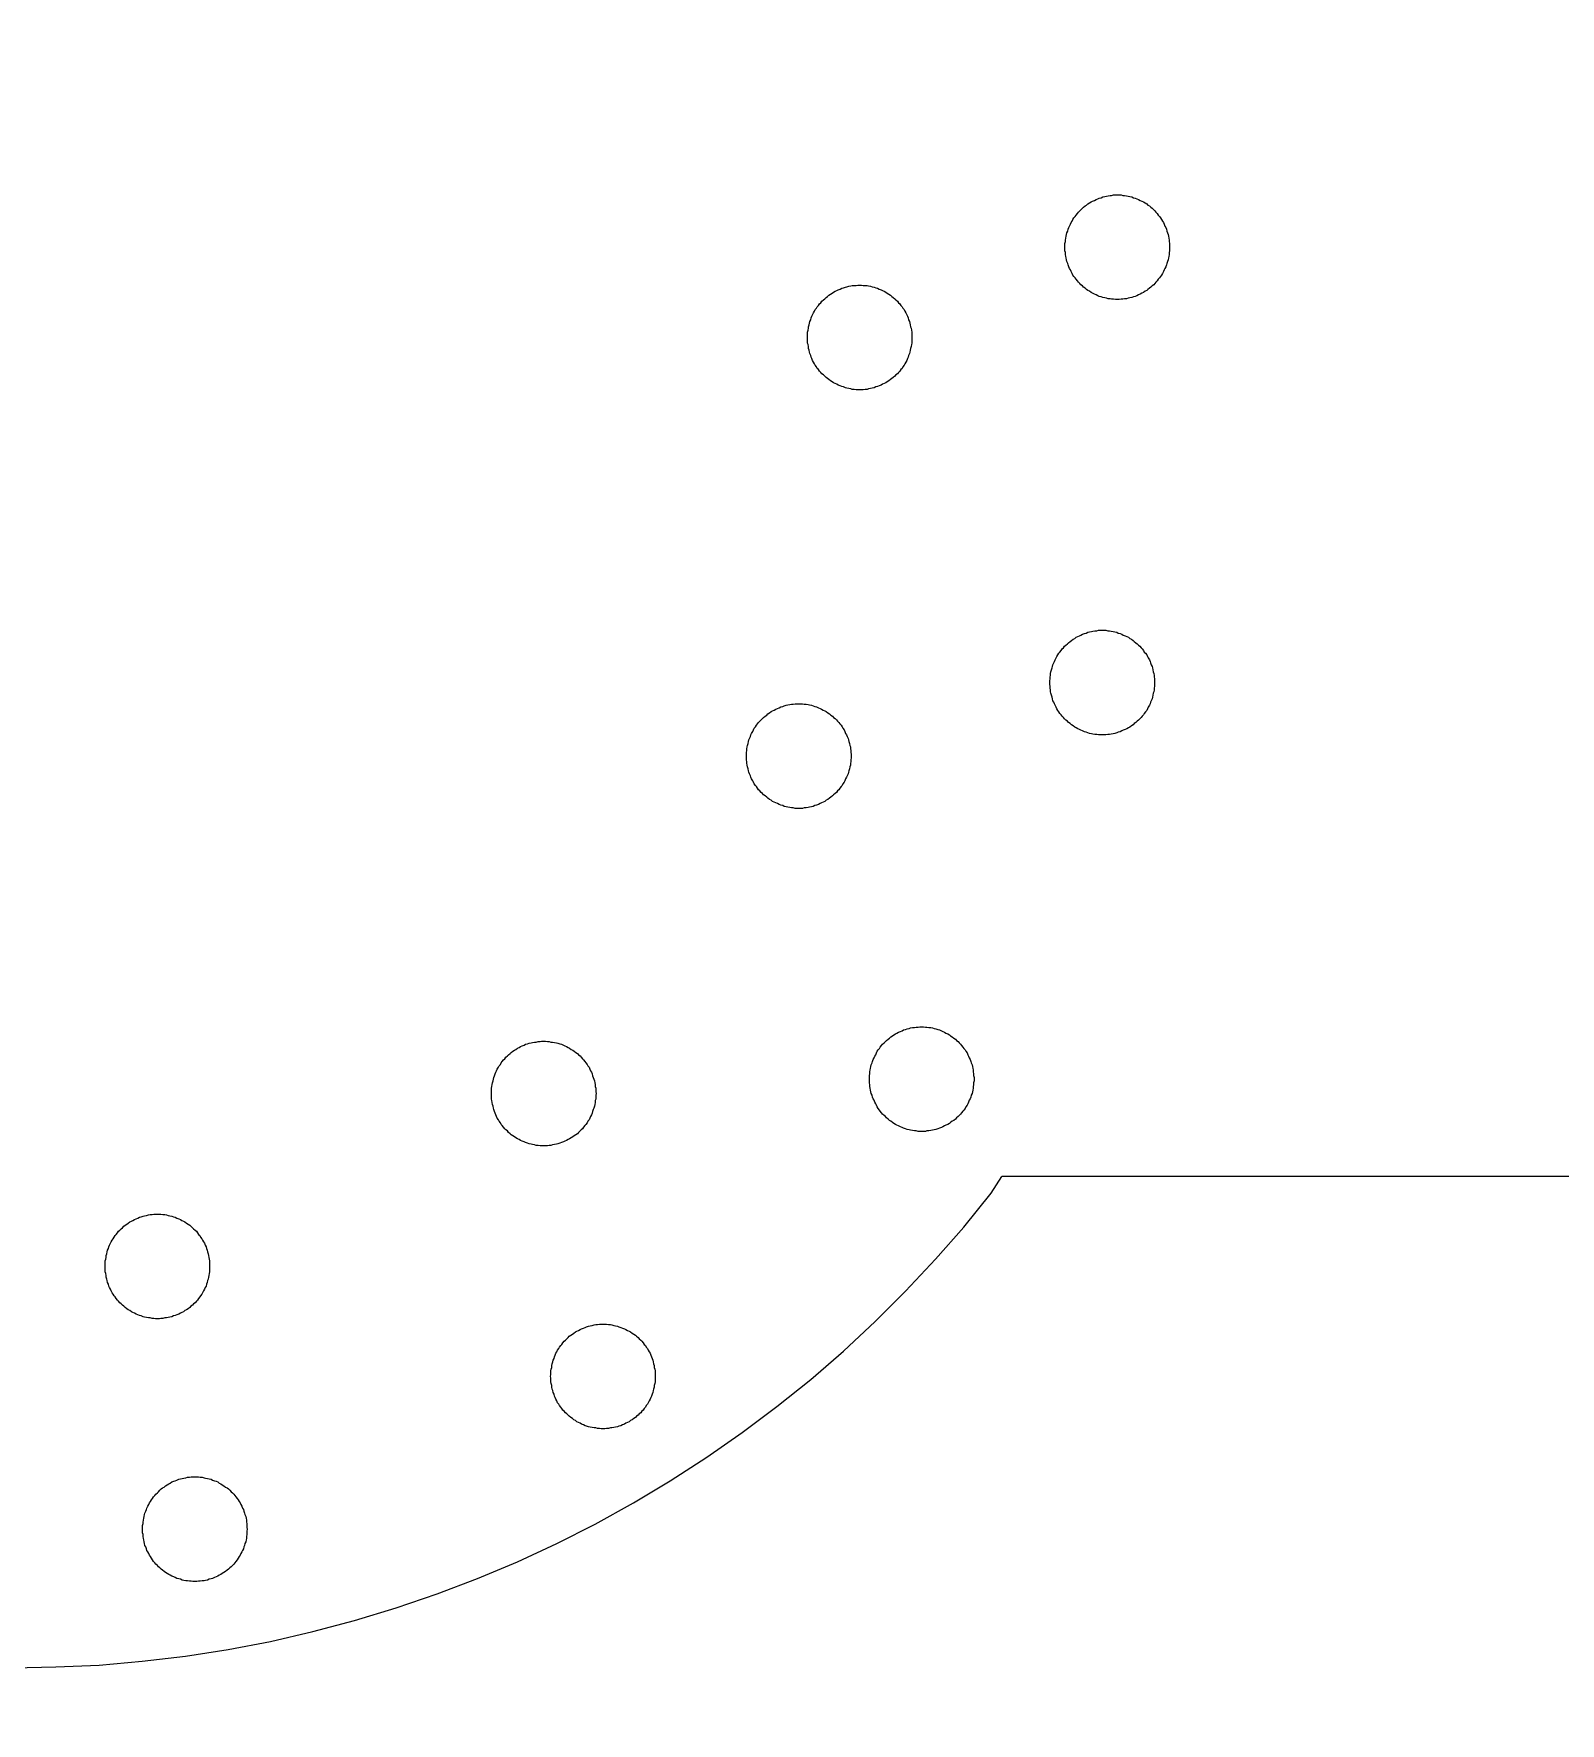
# Model space of a CAD drawing. Extents: x 1225654 to 1325654, y 924838 to 1022543.
# Drawn here: x 1268359 to 1269243, y 992524 to 993502 of the extents above; entities that cross this region are included whole.
import ezdxf

# ---------------------------------------------------------------- set-up
doc = ezdxf.new("R2010")
doc.units = 13

msp = doc.modelspace()

# ---------------------------------------------------------------- linework, layer by layer
msp.add_line((1270056.94, 992840.44), (1268919.37, 992840.44))
msp.add_lwpolyline([(1260678.27, 924838.41), (1290630.06, 924838.41, 6.524121)], format="xyb", close=True)
msp.add_lwpolyline([(1260678.27, 924838.41), (1290630.06, 924838.41, 6.524121)], format="xyb", close=True)
for points in [[(1269016.49, 993378.5), (1269016.49, 993377.41), (1269016.49, 993376.27), (1269016.27, 993375.35), (1269016.27, 993374.27), (1269016.04, 993373.13), (1269015.81, 993372.21), (1269015.58, 993371.07), (1269015.35, 993370.21), (1269014.89, 993369.07), (1269014.72, 993368.15), (1269014.27, 993367.07), (1269013.81, 993366.15), (1269013.35, 993365.24), (1269012.89, 993364.32), (1269012.44, 993363.24), (1269011.75, 993362.32), (1269011.29, 993361.41), (1269010.66, 993360.72), (1269009.98, 993359.87), (1269009.29, 993358.95), (1269008.61, 993358.27), (1269007.92, 993357.35), (1269007.29, 993356.72), (1269006.38, 993356.04), (1269005.69, 993355.35), (1269004.78, 993354.67), (1269003.92, 993353.98), (1269003.24, 993353.29), (1269002.32, 993352.89), (1269001.41, 993352.21), (1269000.49, 993351.75), (1268999.41, 993351.29), (1268998.49, 993350.84), (1268997.58, 993350.38), (1268996.49, 993349.92), (1268995.58, 993349.69), (1268994.66, 993349.29), (1268993.52, 993349.07), (1268992.43, 993348.84), (1268991.52, 993348.61), (1268990.38, 993348.61), (1268989.52, 993348.38), (1268988.38, 993348.38), (1268987.23, 993348.15), (1268986.15, 993348.15), (1268985.23, 993348.15), (1268984.09, 993348.38), (1268982.95, 993348.38), (1268982.09, 993348.61), (1268980.95, 993348.61), (1268980.03, 993348.84), (1268978.95, 993349.07), (1268977.8, 993349.29), (1268976.89, 993349.69), (1268975.75, 993349.92), (1268974.89, 993350.38), (1268973.97, 993350.84), (1268973.06, 993351.29), (1268971.92, 993351.75), (1268971.06, 993352.21), (1268970.15, 993352.89), (1268969.23, 993353.29), (1268968.32, 993353.98), (1268967.69, 993354.67), (1268966.77, 993355.35), (1268966.09, 993356.04), (1268965.17, 993356.72), (1268964.54, 993357.35), (1268963.86, 993358.27), (1268963.17, 993358.95), (1268962.49, 993359.87), (1268961.8, 993360.72), (1268961.12, 993361.41), (1268960.49, 993362.32), (1268960.03, 993363.24), (1268959.57, 993364.32), (1268959.12, 993365.24), (1268958.66, 993366.15), (1268958.2, 993367.07), (1268957.74, 993368.15), (1268957.57, 993369.07), (1268957.12, 993370.21), (1268956.89, 993371.07), (1268956.66, 993372.21), (1268956.43, 993373.13), (1268956.2, 993374.27), (1268956.2, 993375.35), (1268955.97, 993376.27), (1268955.97, 993377.41), (1268955.97, 993378.5), (1268955.97, 993379.41), (1268955.97, 993380.55), (1268956.2, 993381.7), (1268956.2, 993382.56), (1268956.43, 993383.7), (1268956.66, 993384.84), (1268956.89, 993385.7), (1268957.12, 993386.84), (1268957.57, 993387.76), (1268957.74, 993388.9), (1268958.2, 993389.76), (1268958.66, 993390.67), (1268959.12, 993391.81), (1268959.57, 993392.67), (1268960.03, 993393.59), (1268960.49, 993394.5), (1268961.12, 993395.41), (1268961.8, 993396.27), (1268962.49, 993396.96), (1268963.17, 993397.87), (1268963.86, 993398.79), (1268964.54, 993399.47), (1268965.17, 993400.1), (1268966.09, 993401.01), (1268966.77, 993401.7), (1268967.69, 993402.39), (1268968.32, 993402.84), (1268969.23, 993403.47), (1268970.15, 993404.16), (1268971.06, 993404.62), (1268971.92, 993405.07), (1268973.06, 993405.53), (1268973.97, 993405.99), (1268974.89, 993406.44), (1268975.75, 993406.84), (1268976.89, 993407.07), (1268977.8, 993407.53), (1268978.95, 993407.76), (1268980.03, 993407.99), (1268980.95, 993408.22), (1268982.09, 993408.44), (1268982.95, 993408.44), (1268984.09, 993408.67), (1268985.23, 993408.67), (1268986.15, 993408.67), (1268987.23, 993408.67), (1268988.38, 993408.67), (1268989.52, 993408.44), (1268990.38, 993408.44), (1268991.52, 993408.22), (1268992.43, 993407.99), (1268993.52, 993407.76), (1268994.66, 993407.53), (1268995.58, 993407.07), (1268996.49, 993406.84), (1268997.58, 993406.44), (1268998.49, 993405.99), (1268999.41, 993405.53), (1269000.49, 993405.07), (1269001.41, 993404.62), (1269002.32, 993404.16), (1269003.24, 993403.47), (1269003.92, 993402.84), (1269004.78, 993402.39), (1269005.69, 993401.7), (1269006.38, 993401.01), (1269007.29, 993400.1), (1269007.92, 993399.47), (1269008.61, 993398.79), (1269009.29, 993397.87), (1269009.98, 993396.96), (1269010.66, 993396.27), (1269011.29, 993395.41), (1269011.75, 993394.5), (1269012.44, 993393.59), (1269012.89, 993392.67), (1269013.35, 993391.81), (1269013.81, 993390.67), (1269014.27, 993389.76), (1269014.72, 993388.9), (1269014.89, 993387.76), (1269015.35, 993386.84), (1269015.58, 993385.7), (1269015.81, 993384.84), (1269016.04, 993383.7), (1269016.27, 993382.56), (1269016.27, 993381.7), (1269016.49, 993380.55), (1269016.49, 993379.41), (1269016.49, 993378.5), (1269016.49, 993378.5)], [(1268867.33, 993326.09), (1268867.33, 993325.18), (1268867.33, 993324.09), (1268867.33, 993322.95), (1268867.1, 993322.03), (1268866.88, 993320.95), (1268866.65, 993319.8), (1268866.42, 993318.89), (1268866.19, 993317.75), (1268865.96, 993316.89), (1268865.5, 993315.75), (1268865.28, 993314.83), (1268864.82, 993313.92), (1268864.42, 993312.83), (1268863.96, 993311.92), (1268863.28, 993311), (1268862.82, 993310.15), (1268862.13, 993309.23), (1268861.67, 993308.32), (1268861.05, 993307.63), (1268860.36, 993306.77), (1268859.67, 993305.86), (1268858.99, 993305.17), (1268858.07, 993304.49), (1268857.45, 993303.8), (1268856.53, 993302.95), (1268855.85, 993302.49), (1268854.93, 993301.8), (1268854.02, 993301.12), (1268853.16, 993300.43), (1268852.25, 993299.97), (1268851.33, 993299.57), (1268850.42, 993299.12), (1268849.56, 993298.66), (1268848.42, 993298.2), (1268847.5, 993297.74), (1268846.42, 993297.52), (1268845.5, 993297.06), (1268844.36, 993296.83), (1268843.44, 993296.6), (1268842.36, 993296.37), (1268841.44, 993296.14), (1268840.3, 993296.14), (1268839.21, 993295.97), (1268838.3, 993295.97), (1268837.16, 993295.97), (1268836.07, 993295.97), (1268835.16, 993295.97), (1268834.01, 993296.14), (1268832.87, 993296.14), (1268832.01, 993296.37), (1268830.87, 993296.6), (1268829.73, 993296.83), (1268828.87, 993297.06), (1268827.73, 993297.52), (1268826.81, 993297.74), (1268825.9, 993298.2), (1268824.81, 993298.66), (1268823.9, 993299.12), (1268822.98, 993299.57), (1268822.07, 993299.97), (1268821.21, 993300.43), (1268820.3, 993301.12), (1268819.38, 993301.8), (1268818.47, 993302.49), (1268817.84, 993302.95), (1268816.93, 993303.8), (1268816.24, 993304.49), (1268815.33, 993305.17), (1268814.7, 993305.86), (1268814.01, 993306.77), (1268813.33, 993307.63), (1268812.64, 993308.32), (1268812.18, 993309.23), (1268811.5, 993310.15), (1268811.1, 993311), (1268810.41, 993311.92), (1268809.95, 993312.83), (1268809.5, 993313.92), (1268809.04, 993314.83), (1268808.81, 993315.75), (1268808.35, 993316.89), (1268808.13, 993317.75), (1268807.9, 993318.89), (1268807.5, 993319.8), (1268807.5, 993320.95), (1268807.27, 993322.03), (1268807.04, 993322.95), (1268807.04, 993324.09), (1268807.04, 993325.18), (1268807.04, 993326.09), (1268807.04, 993327.23), (1268807.04, 993328.32), (1268807.04, 993329.23), (1268807.27, 993330.38), (1268807.5, 993331.52), (1268807.5, 993332.38), (1268807.9, 993333.52), (1268808.13, 993334.43), (1268808.35, 993335.52), (1268808.81, 993336.44), (1268809.04, 993337.58), (1268809.5, 993338.49), (1268809.95, 993339.35), (1268810.41, 993340.49), (1268811.1, 993341.41), (1268811.5, 993342.32), (1268812.18, 993343.18), (1268812.64, 993343.86), (1268813.33, 993344.78), (1268814.01, 993345.69), (1268814.7, 993346.32), (1268815.33, 993347.24), (1268816.24, 993347.92), (1268816.93, 993348.61), (1268817.84, 993349.29), (1268818.47, 993349.92), (1268819.38, 993350.61), (1268820.3, 993351.29), (1268821.21, 993351.75), (1268822.07, 993352.44), (1268822.98, 993352.89), (1268823.9, 993353.29), (1268824.81, 993353.75), (1268825.9, 993354.21), (1268826.81, 993354.67), (1268827.73, 993354.89), (1268828.87, 993355.35), (1268829.73, 993355.58), (1268830.87, 993355.81), (1268832.01, 993356.04), (1268832.87, 993356.27), (1268834.01, 993356.27), (1268835.16, 993356.27), (1268836.07, 993356.49), (1268837.16, 993356.49), (1268838.3, 993356.49), (1268839.21, 993356.27), (1268840.3, 993356.27), (1268841.44, 993356.27), (1268842.36, 993356.04), (1268843.44, 993355.81), (1268844.36, 993355.58), (1268845.5, 993355.35), (1268846.42, 993354.89), (1268847.5, 993354.67), (1268848.42, 993354.21), (1268849.56, 993353.75), (1268850.42, 993353.29), (1268851.33, 993352.89), (1268852.25, 993352.44), (1268853.16, 993351.75), (1268854.02, 993351.29), (1268854.93, 993350.61), (1268855.85, 993349.92), (1268856.53, 993349.29), (1268857.45, 993348.61), (1268858.07, 993347.92), (1268858.99, 993347.24), (1268859.67, 993346.32), (1268860.36, 993345.69), (1268861.05, 993344.78), (1268861.67, 993343.86), (1268862.13, 993343.18), (1268862.82, 993342.32), (1268863.28, 993341.41), (1268863.96, 993340.49), (1268864.42, 993339.35), (1268864.82, 993338.49), (1268865.28, 993337.58), (1268865.5, 993336.44), (1268865.96, 993335.52), (1268866.19, 993334.43), (1268866.42, 993333.52), (1268866.65, 993332.38), (1268866.88, 993331.52), (1268867.1, 993330.38), (1268867.33, 993329.23), (1268867.33, 993328.32), (1268867.33, 993327.23), (1268867.33, 993326.09), (1268867.33, 993326.09)], [(1269007.69, 993126.29), (1269007.69, 993125.38), (1269007.69, 993124.29), (1269007.52, 993123.15), (1269007.52, 993122.24), (1269007.29, 993121.09), (1269007.06, 993120.24), (1269006.84, 993119.09), (1269006.61, 993117.95), (1269006.38, 993117.09), (1269005.92, 993115.95), (1269005.46, 993115.04), (1269005.24, 993114.12), (1269004.78, 993113.26), (1269004.09, 993112.12), (1269003.69, 993111.21), (1269003.24, 993110.35), (1269002.55, 993109.44), (1269001.86, 993108.52), (1269001.41, 993107.84), (1269000.72, 993106.92), (1269000.09, 993106.29), (1268999.18, 993105.38), (1268998.49, 993104.69), (1268997.81, 993104.01), (1268996.89, 993103.32), (1268996.03, 993102.69), (1268995.35, 993102.01), (1268994.43, 993101.32), (1268993.52, 993100.63), (1268992.66, 993100.18), (1268991.75, 993099.72), (1268990.83, 993099.32), (1268989.69, 993098.86), (1268988.83, 993098.41), (1268987.92, 993097.95), (1268986.78, 993097.72), (1268985.92, 993097.26), (1268984.78, 993097.03), (1268983.86, 993096.81), (1268982.72, 993096.58), (1268981.63, 993096.35), (1268980.72, 993096.35), (1268979.58, 993096.12), (1268978.49, 993096.12), (1268977.58, 993096.12), (1268976.43, 993096.12), (1268975.35, 993096.12), (1268974.43, 993096.35), (1268973.29, 993096.35), (1268972.15, 993096.58), (1268971.29, 993096.81), (1268970.15, 993097.03), (1268969.23, 993097.26), (1268968.15, 993097.72), (1268967.23, 993097.95), (1268966.09, 993098.41), (1268965.17, 993098.86), (1268964.32, 993099.32), (1268963.4, 993099.72), (1268962.49, 993100.18), (1268961.57, 993100.63), (1268960.72, 993101.32), (1268959.8, 993102.01), (1268958.89, 993102.69), (1268957.97, 993103.32), (1268957.34, 993104.01), (1268956.43, 993104.69), (1268955.74, 993105.38), (1268955.06, 993106.29), (1268954.37, 993106.92), (1268953.74, 993107.84), (1268953.06, 993108.52), (1268952.37, 993109.44), (1268951.91, 993110.35), (1268951.23, 993111.21), (1268950.77, 993112.12), (1268950.37, 993113.26), (1268949.91, 993114.12), (1268949.46, 993115.04), (1268949, 993115.95), (1268948.77, 993117.09), (1268948.54, 993117.95), (1268948.09, 993119.09), (1268947.86, 993120.24), (1268947.63, 993121.09), (1268947.63, 993122.24), (1268947.4, 993123.15), (1268947.4, 993124.29), (1268947.17, 993125.38), (1268947.17, 993126.29), (1268947.17, 993127.44), (1268947.4, 993128.52), (1268947.4, 993129.67), (1268947.63, 993130.58), (1268947.63, 993131.72), (1268947.86, 993132.58), (1268948.09, 993133.72), (1268948.54, 993134.87), (1268948.77, 993135.72), (1268949, 993136.64), (1268949.46, 993137.78), (1268949.91, 993138.7), (1268950.37, 993139.55), (1268950.77, 993140.7), (1268951.23, 993141.61), (1268951.91, 993142.47), (1268952.37, 993143.38), (1268953.06, 993144.07), (1268953.74, 993144.98), (1268954.37, 993145.9), (1268955.06, 993146.53), (1268955.74, 993147.44), (1268956.43, 993148.13), (1268957.34, 993148.81), (1268957.97, 993149.5), (1268958.89, 993150.13), (1268959.8, 993150.81), (1268960.72, 993151.5), (1268961.57, 993151.95), (1268962.49, 993152.64), (1268963.4, 993153.1), (1268964.32, 993153.5), (1268965.17, 993153.96), (1268966.09, 993154.41), (1268967.23, 993154.87), (1268968.15, 993155.1), (1268969.23, 993155.56), (1268970.15, 993155.78), (1268971.29, 993156.01), (1268972.15, 993156.24), (1268973.29, 993156.47), (1268974.43, 993156.47), (1268975.35, 993156.7), (1268976.43, 993156.7), (1268977.58, 993156.7), (1268978.49, 993156.7), (1268979.58, 993156.7), (1268980.72, 993156.47), (1268981.63, 993156.47), (1268982.72, 993156.24), (1268983.86, 993156.01), (1268984.78, 993155.78), (1268985.92, 993155.56), (1268986.78, 993155.1), (1268987.92, 993154.87), (1268988.83, 993154.41), (1268989.69, 993153.96), (1268990.83, 993153.5), (1268991.75, 993153.1), (1268992.66, 993152.64), (1268993.52, 993151.95), (1268994.43, 993151.5), (1268995.35, 993150.81), (1268996.03, 993150.13), (1268996.89, 993149.5), (1268997.81, 993148.81), (1268998.49, 993148.13), (1268999.18, 993147.44), (1269000.09, 993146.53), (1269000.72, 993145.9), (1269001.41, 993144.98), (1269001.86, 993144.07), (1269002.55, 993143.38), (1269003.24, 993142.47), (1269003.69, 993141.61), (1269004.09, 993140.7), (1269004.78, 993139.55), (1269005.24, 993138.7), (1269005.46, 993137.78), (1269005.92, 993136.64), (1269006.38, 993135.72), (1269006.61, 993134.87), (1269006.84, 993133.72), (1269007.06, 993132.58), (1269007.29, 993131.72), (1269007.52, 993130.58), (1269007.52, 993129.67), (1269007.69, 993128.52), (1269007.69, 993127.44), (1269007.69, 993126.29), (1269007.69, 993126.29)], [(1268832.24, 993084), (1268832.24, 993082.86), (1268832.01, 993081.77), (1268832.01, 993080.63), (1268831.79, 993079.72), (1268831.79, 993078.57), (1268831.56, 993077.72), (1268831.33, 993076.57), (1268830.87, 993075.43), (1268830.64, 993074.57), (1268830.41, 993073.66), (1268829.96, 993072.52), (1268829.5, 993071.6), (1268829.04, 993070.74), (1268828.64, 993069.6), (1268828.18, 993068.69), (1268827.5, 993067.77), (1268827.04, 993066.92), (1268826.36, 993066.23), (1268825.67, 993065.32), (1268825.04, 993064.4), (1268824.36, 993063.77), (1268823.67, 993062.86), (1268822.98, 993062.17), (1268822.07, 993061.49), (1268821.44, 993060.8), (1268820.53, 993060.17), (1268819.61, 993059.49), (1268818.7, 993058.8), (1268817.84, 993058.34), (1268816.93, 993057.66), (1268816.01, 993057.2), (1268815.1, 993056.74), (1268814.24, 993056.34), (1268813.33, 993055.89), (1268812.18, 993055.43), (1268811.27, 993055.2), (1268810.18, 993054.74), (1268809.27, 993054.51), (1268808.13, 993054.29), (1268807.27, 993054.06), (1268806.13, 993053.83), (1268804.98, 993053.83), (1268804.07, 993053.6), (1268802.98, 993053.6), (1268801.84, 993053.6), (1268800.92, 993053.6), (1268799.84, 993053.6), (1268798.7, 993053.83), (1268797.78, 993053.83), (1268796.7, 993054.06), (1268795.55, 993054.29), (1268794.64, 993054.51), (1268793.49, 993054.74), (1268792.64, 993055.2), (1268791.49, 993055.43), (1268790.58, 993055.89), (1268789.67, 993056.34), (1268788.58, 993056.74), (1268787.67, 993057.2), (1268786.75, 993057.66), (1268785.89, 993058.34), (1268784.98, 993058.8), (1268784.07, 993059.49), (1268783.38, 993060.17), (1268782.52, 993060.8), (1268781.61, 993061.49), (1268780.92, 993062.17), (1268780.24, 993062.86), (1268779.32, 993063.77), (1268778.69, 993064.4), (1268778.01, 993065.32), (1268777.55, 993066.23), (1268776.86, 993066.92), (1268776.18, 993067.77), (1268775.72, 993068.69), (1268775.32, 993069.6), (1268774.64, 993070.74), (1268774.18, 993071.6), (1268773.95, 993072.52), (1268773.49, 993073.66), (1268773.04, 993074.57), (1268772.81, 993075.43), (1268772.58, 993076.57), (1268772.35, 993077.72), (1268772.12, 993078.57), (1268771.89, 993079.72), (1268771.89, 993080.63), (1268771.72, 993081.77), (1268771.72, 993082.86), (1268771.72, 993084), (1268771.72, 993084.92), (1268771.72, 993086), (1268771.89, 993087.15), (1268771.89, 993088.06), (1268772.12, 993089.15), (1268772.35, 993090.06), (1268772.58, 993091.2), (1268772.81, 993092.35), (1268773.04, 993093.2), (1268773.49, 993094.12), (1268773.95, 993095.26), (1268774.18, 993096.12), (1268774.64, 993097.03), (1268775.32, 993098.18), (1268775.72, 993099.09), (1268776.18, 993099.95), (1268776.86, 993100.86), (1268777.55, 993101.78), (1268778.01, 993102.46), (1268778.69, 993103.32), (1268779.32, 993104.01), (1268780.24, 993104.92), (1268780.92, 993105.61), (1268781.61, 993106.29), (1268782.52, 993106.92), (1268783.38, 993107.61), (1268784.07, 993108.29), (1268784.98, 993108.98), (1268785.89, 993109.66), (1268786.75, 993110.12), (1268787.67, 993110.52), (1268788.58, 993110.98), (1268789.67, 993111.44), (1268790.58, 993111.89), (1268791.49, 993112.35), (1268792.64, 993112.58), (1268793.49, 993113.04), (1268794.64, 993113.26), (1268795.55, 993113.49), (1268796.7, 993113.72), (1268797.78, 993113.89), (1268798.7, 993113.89), (1268799.84, 993114.12), (1268800.92, 993114.12), (1268801.84, 993114.12), (1268802.98, 993114.12), (1268804.07, 993114.12), (1268804.98, 993113.89), (1268806.13, 993113.89), (1268807.27, 993113.72), (1268808.13, 993113.49), (1268809.27, 993113.26), (1268810.18, 993113.04), (1268811.27, 993112.58), (1268812.18, 993112.35), (1268813.33, 993111.89), (1268814.24, 993111.44), (1268815.1, 993110.98), (1268816.01, 993110.52), (1268816.93, 993110.12), (1268817.84, 993109.66), (1268818.7, 993108.98), (1268819.61, 993108.29), (1268820.53, 993107.61), (1268821.44, 993106.92), (1268822.07, 993106.29), (1268822.98, 993105.61), (1268823.67, 993104.92), (1268824.36, 993104.01), (1268825.04, 993103.32), (1268825.67, 993102.46), (1268826.36, 993101.78), (1268827.04, 993100.86), (1268827.5, 993099.95), (1268828.18, 993099.09), (1268828.64, 993098.18), (1268829.04, 993097.03), (1268829.5, 993096.12), (1268829.96, 993095.26), (1268830.41, 993094.12), (1268830.64, 993093.2), (1268830.87, 993092.35), (1268831.33, 993091.2), (1268831.56, 993090.06), (1268831.79, 993089.15), (1268831.79, 993088.06), (1268832.01, 993087.15), (1268832.01, 993086), (1268832.24, 993084.92), (1268832.24, 993084), (1268832.24, 993084)], [(1268903.34, 992896.78), (1268903.34, 992895.92), (1268903.11, 992894.78), (1268903.11, 992893.64), (1268902.88, 992892.72), (1268902.88, 992891.64), (1268902.65, 992890.49), (1268902.42, 992889.58), (1268902.19, 992888.49), (1268901.74, 992887.58), (1268901.51, 992886.44), (1268901.05, 992885.52), (1268900.59, 992884.66), (1268900.19, 992883.52), (1268899.74, 992882.61), (1268899.28, 992881.75), (1268898.59, 992880.84), (1268898.14, 992879.92), (1268897.45, 992879.01), (1268896.82, 992878.32), (1268896.14, 992877.46), (1268895.45, 992876.55), (1268894.76, 992875.86), (1268894.08, 992875.18), (1268893.22, 992874.55), (1268892.54, 992873.63), (1268891.62, 992872.95), (1268890.71, 992872.49), (1268889.79, 992871.81), (1268889.16, 992871.12), (1268888.25, 992870.72), (1268887.11, 992870.26), (1268886.19, 992869.81), (1268885.33, 992869.35), (1268884.42, 992868.89), (1268883.28, 992868.43), (1268882.42, 992868.21), (1268881.28, 992867.75), (1268880.36, 992867.52), (1268879.22, 992867.35), (1268878.36, 992867.12), (1268877.22, 992866.89), (1268876.08, 992866.89), (1268875.22, 992866.66), (1268874.08, 992866.66), (1268872.93, 992866.66), (1268872.02, 992866.66), (1268870.93, 992866.66), (1268869.79, 992866.89), (1268868.88, 992866.89), (1268867.79, 992867.12), (1268866.65, 992867.35), (1268865.73, 992867.52), (1268864.65, 992867.75), (1268863.73, 992868.21), (1268862.59, 992868.43), (1268861.67, 992868.89), (1268860.82, 992869.35), (1268859.67, 992869.81), (1268858.76, 992870.26), (1268857.85, 992870.72), (1268856.99, 992871.12), (1268856.07, 992871.81), (1268855.16, 992872.49), (1268854.47, 992872.95), (1268853.62, 992873.63), (1268852.7, 992874.55), (1268852.02, 992875.18), (1268851.33, 992875.86), (1268850.42, 992876.55), (1268849.79, 992877.46), (1268849.1, 992878.32), (1268848.64, 992879.01), (1268847.96, 992879.92), (1268847.27, 992880.84), (1268846.82, 992881.75), (1268846.42, 992882.61), (1268845.96, 992883.52), (1268845.5, 992884.66), (1268845.04, 992885.52), (1268844.59, 992886.44), (1268844.36, 992887.58), (1268843.9, 992888.49), (1268843.67, 992889.58), (1268843.44, 992890.49), (1268843.27, 992891.64), (1268843.04, 992892.72), (1268843.04, 992893.64), (1268842.82, 992894.78), (1268842.82, 992895.92), (1268842.82, 992896.78), (1268842.82, 992897.92), (1268842.82, 992899.07), (1268843.04, 992899.92), (1268843.04, 992901.07), (1268843.27, 992902.21), (1268843.44, 992903.12), (1268843.67, 992904.21), (1268843.9, 992905.12), (1268844.36, 992906.27), (1268844.59, 992907.12), (1268845.04, 992908.27), (1268845.5, 992909.18), (1268845.96, 992910.1), (1268846.42, 992910.95), (1268846.82, 992912.1), (1268847.27, 992913.01), (1268847.96, 992913.87), (1268848.64, 992914.55), (1268849.1, 992915.47), (1268849.79, 992916.38), (1268850.42, 992917.07), (1268851.33, 992917.93), (1268852.02, 992918.61), (1268852.7, 992919.3), (1268853.62, 992919.98), (1268854.47, 992920.67), (1268855.16, 992921.3), (1268856.07, 992921.98), (1268856.99, 992922.44), (1268857.85, 992923.13), (1268858.76, 992923.58), (1268859.67, 992924.04), (1268860.82, 992924.5), (1268861.67, 992924.9), (1268862.59, 992925.36), (1268863.73, 992925.58), (1268864.65, 992926.04), (1268865.73, 992926.27), (1268866.65, 992926.5), (1268867.79, 992926.73), (1268868.88, 992926.73), (1268869.79, 992926.96), (1268870.93, 992926.96), (1268872.02, 992927.18), (1268872.93, 992927.18), (1268874.08, 992927.18), (1268875.22, 992926.96), (1268876.08, 992926.96), (1268877.22, 992926.73), (1268878.36, 992926.73), (1268879.22, 992926.5), (1268880.36, 992926.27), (1268881.28, 992926.04), (1268882.42, 992925.58), (1268883.28, 992925.36), (1268884.42, 992924.9), (1268885.33, 992924.5), (1268886.19, 992924.04), (1268887.11, 992923.58), (1268888.25, 992923.13), (1268889.16, 992922.44), (1268889.79, 992921.98), (1268890.71, 992921.3), (1268891.62, 992920.67), (1268892.54, 992919.98), (1268893.22, 992919.3), (1268894.08, 992918.61), (1268894.76, 992917.93), (1268895.45, 992917.07), (1268896.14, 992916.38), (1268896.82, 992915.47), (1268897.45, 992914.55), (1268898.14, 992913.87), (1268898.59, 992913.01), (1268899.28, 992912.1), (1268899.74, 992910.95), (1268900.19, 992910.1), (1268900.59, 992909.18), (1268901.05, 992908.27), (1268901.51, 992907.12), (1268901.74, 992906.27), (1268902.19, 992905.12), (1268902.42, 992904.21), (1268902.65, 992903.12), (1268902.88, 992902.21), (1268902.88, 992901.07), (1268903.11, 992899.92), (1268903.11, 992899.07), (1268903.34, 992897.92), (1268903.34, 992896.78), (1268903.34, 992896.78)], [(1268684.62, 992888.49), (1268684.4, 992887.58), (1268684.4, 992886.44), (1268684.4, 992885.29), (1268684.17, 992884.44), (1268684.17, 992883.29), (1268683.94, 992882.15), (1268683.71, 992881.29), (1268683.25, 992880.15), (1268683.02, 992879.24), (1268682.57, 992878.15), (1268682.4, 992877.23), (1268681.94, 992876.32), (1268681.48, 992875.18), (1268681.02, 992874.32), (1268680.57, 992873.41), (1268679.88, 992872.49), (1268679.42, 992871.58), (1268678.79, 992870.72), (1268678.11, 992870.03), (1268677.42, 992869.12), (1268676.74, 992868.21), (1268676.05, 992867.52), (1268675.37, 992866.89), (1268674.51, 992865.98), (1268673.82, 992865.29), (1268672.91, 992864.6), (1268671.99, 992864.15), (1268671.14, 992863.52), (1268670.22, 992862.83), (1268669.31, 992862.38), (1268668.39, 992861.92), (1268667.54, 992861.46), (1268666.62, 992861), (1268665.71, 992860.55), (1268664.62, 992860.15), (1268663.71, 992859.92), (1268662.56, 992859.46), (1268661.65, 992859.23), (1268660.56, 992859), (1268659.42, 992858.78), (1268658.51, 992858.55), (1268657.42, 992858.55), (1268656.51, 992858.32), (1268655.36, 992858.32), (1268654.22, 992858.32), (1268653.13, 992858.32), (1268652.22, 992858.32), (1268651.08, 992858.55), (1268649.99, 992858.55), (1268649.08, 992858.78), (1268647.93, 992859), (1268647.02, 992859.23), (1268645.93, 992859.46), (1268645.02, 992859.92), (1268643.88, 992860.15), (1268643.02, 992860.55), (1268641.88, 992861), (1268640.96, 992861.46), (1268640.05, 992861.92), (1268639.19, 992862.38), (1268638.28, 992862.83), (1268637.36, 992863.52), (1268636.45, 992864.15), (1268635.59, 992864.6), (1268634.9, 992865.29), (1268633.99, 992865.98), (1268633.3, 992866.89), (1268632.45, 992867.52), (1268631.76, 992868.21), (1268631.07, 992869.12), (1268630.39, 992870.03), (1268629.7, 992870.72), (1268629.25, 992871.58), (1268628.62, 992872.49), (1268628.16, 992873.41), (1268627.47, 992874.32), (1268627.02, 992875.18), (1268626.56, 992876.32), (1268626.33, 992877.23), (1268625.87, 992878.15), (1268625.42, 992879.24), (1268625.25, 992880.15), (1268625.02, 992881.29), (1268624.79, 992882.15), (1268624.56, 992883.29), (1268624.33, 992884.44), (1268624.1, 992885.29), (1268624.1, 992886.44), (1268624.1, 992887.58), (1268624.1, 992888.49), (1268624.1, 992889.58), (1268624.1, 992890.72), (1268624.1, 992891.64), (1268624.33, 992892.72), (1268624.56, 992893.87), (1268624.79, 992894.78), (1268625.02, 992895.92), (1268625.25, 992896.78), (1268625.42, 992897.92), (1268625.87, 992898.84), (1268626.33, 992899.92), (1268626.56, 992900.84), (1268627.02, 992901.75), (1268627.47, 992902.67), (1268628.16, 992903.75), (1268628.62, 992904.67), (1268629.25, 992905.35), (1268629.7, 992906.27), (1268630.39, 992907.12), (1268631.07, 992908.04), (1268631.76, 992908.72), (1268632.45, 992909.64), (1268633.3, 992910.32), (1268633.99, 992910.95), (1268634.9, 992911.64), (1268635.59, 992912.33), (1268636.45, 992913.01), (1268637.36, 992913.7), (1268638.28, 992914.1), (1268639.19, 992914.78), (1268640.05, 992915.24), (1268640.96, 992915.7), (1268641.88, 992916.15), (1268643.02, 992916.61), (1268643.88, 992917.07), (1268645.02, 992917.3), (1268645.93, 992917.7), (1268647.02, 992917.93), (1268647.93, 992918.15), (1268649.08, 992918.38), (1268649.99, 992918.38), (1268651.08, 992918.61), (1268652.22, 992918.61), (1268653.13, 992918.84), (1268654.22, 992918.84), (1268655.36, 992918.84), (1268656.51, 992918.61), (1268657.42, 992918.61), (1268658.51, 992918.38), (1268659.42, 992918.38), (1268660.56, 992918.15), (1268661.65, 992917.93), (1268662.56, 992917.7), (1268663.71, 992917.3), (1268664.62, 992917.07), (1268665.71, 992916.61), (1268666.62, 992916.15), (1268667.54, 992915.7), (1268668.39, 992915.24), (1268669.31, 992914.78), (1268670.22, 992914.1), (1268671.14, 992913.7), (1268671.99, 992913.01), (1268672.91, 992912.33), (1268673.82, 992911.64), (1268674.51, 992910.95), (1268675.37, 992910.32), (1268676.05, 992909.64), (1268676.74, 992908.72), (1268677.42, 992908.04), (1268678.11, 992907.12), (1268678.79, 992906.27), (1268679.42, 992905.35), (1268679.88, 992904.67), (1268680.57, 992903.75), (1268681.02, 992902.67), (1268681.48, 992901.75), (1268681.94, 992900.84), (1268682.4, 992899.92), (1268682.57, 992898.84), (1268683.02, 992897.92), (1268683.25, 992896.78), (1268683.71, 992895.92), (1268683.94, 992894.78), (1268684.17, 992893.87), (1268684.17, 992892.72), (1268684.4, 992891.64), (1268684.4, 992890.72), (1268684.4, 992889.58), (1268684.62, 992888.49), (1268684.62, 992888.49)], [(1268461, 992788.6), (1268461, 992787.45), (1268461, 992786.31), (1268461, 992785.39), (1268460.77, 992784.31), (1268460.54, 992783.17), (1268460.31, 992782.25), (1268460.08, 992781.17), (1268459.85, 992780.25), (1268459.62, 992779.11), (1268459.17, 992778.19), (1268458.94, 992777.11), (1268458.48, 992776.19), (1268458.02, 992775.28), (1268457.57, 992774.42), (1268456.94, 992773.28), (1268456.48, 992772.36), (1268455.8, 992771.45), (1268455.34, 992770.82), (1268454.65, 992769.91), (1268453.97, 992768.99), (1268453.34, 992768.31), (1268452.65, 992767.45), (1268451.74, 992766.76), (1268451.05, 992766.08), (1268450.19, 992765.39), (1268449.51, 992764.71), (1268448.59, 992764.02), (1268447.68, 992763.39), (1268446.77, 992762.93), (1268445.91, 992762.25), (1268444.99, 992761.79), (1268444.08, 992761.33), (1268443.22, 992760.88), (1268442.08, 992760.42), (1268441.17, 992760.02), (1268440.02, 992759.79), (1268439.16, 992759.33), (1268438.02, 992759.11), (1268437.11, 992758.88), (1268436.02, 992758.65), (1268435.11, 992758.65), (1268433.96, 992758.42), (1268432.82, 992758.42), (1268431.96, 992758.19), (1268430.82, 992758.19), (1268429.68, 992758.19), (1268428.82, 992758.42), (1268427.68, 992758.42), (1268426.53, 992758.65), (1268425.62, 992758.65), (1268424.53, 992758.88), (1268423.39, 992759.11), (1268422.48, 992759.33), (1268421.39, 992759.79), (1268420.48, 992760.02), (1268419.56, 992760.42), (1268418.42, 992760.88), (1268417.56, 992761.33), (1268416.65, 992761.79), (1268415.73, 992762.25), (1268414.82, 992762.93), (1268413.96, 992763.39), (1268413.05, 992764.02), (1268412.13, 992764.71), (1268411.45, 992765.39), (1268410.59, 992766.08), (1268409.9, 992766.76), (1268408.99, 992767.45), (1268408.3, 992768.31), (1268407.62, 992768.99), (1268406.99, 992769.91), (1268406.3, 992770.82), (1268405.85, 992771.45), (1268405.16, 992772.36), (1268404.7, 992773.28), (1268404.02, 992774.42), (1268403.62, 992775.28), (1268403.16, 992776.19), (1268402.7, 992777.11), (1268402.47, 992778.19), (1268402.02, 992779.11), (1268401.79, 992780.25), (1268401.56, 992781.17), (1268401.1, 992782.25), (1268401.1, 992783.17), (1268400.87, 992784.31), (1268400.65, 992785.39), (1268400.65, 992786.31), (1268400.65, 992787.45), (1268400.65, 992788.6), (1268400.65, 992789.45), (1268400.65, 992790.6), (1268400.65, 992791.74), (1268400.87, 992792.6), (1268401.1, 992793.74), (1268401.1, 992794.88), (1268401.56, 992795.8), (1268401.79, 992796.88), (1268402.02, 992797.8), (1268402.47, 992798.94), (1268402.7, 992799.8), (1268403.16, 992800.71), (1268403.62, 992801.85), (1268404.02, 992802.77), (1268404.7, 992803.63), (1268405.16, 992804.54), (1268405.85, 992805.45), (1268406.3, 992806.37), (1268406.99, 992807), (1268407.62, 992807.91), (1268408.3, 992808.83), (1268408.99, 992809.51), (1268409.9, 992810.2), (1268410.59, 992810.83), (1268411.45, 992811.74), (1268412.13, 992812.43), (1268413.05, 992812.88), (1268413.96, 992813.57), (1268414.82, 992814.2), (1268415.73, 992814.66), (1268416.65, 992815.11), (1268417.56, 992815.57), (1268418.42, 992816.03), (1268419.56, 992816.48), (1268420.48, 992816.94), (1268421.39, 992817.17), (1268422.48, 992817.57), (1268423.39, 992817.8), (1268424.53, 992818.03), (1268425.62, 992818.26), (1268426.53, 992818.48), (1268427.68, 992818.48), (1268428.82, 992818.71), (1268429.68, 992818.71), (1268430.82, 992818.71), (1268431.96, 992818.71), (1268432.82, 992818.71), (1268433.96, 992818.48), (1268435.11, 992818.48), (1268436.02, 992818.26), (1268437.11, 992818.03), (1268438.02, 992817.8), (1268439.16, 992817.57), (1268440.02, 992817.17), (1268441.17, 992816.94), (1268442.08, 992816.48), (1268443.22, 992816.03), (1268444.08, 992815.57), (1268444.99, 992815.11), (1268445.91, 992814.66), (1268446.77, 992814.2), (1268447.68, 992813.57), (1268448.59, 992812.88), (1268449.51, 992812.43), (1268450.19, 992811.74), (1268451.05, 992810.83), (1268451.74, 992810.2), (1268452.65, 992809.51), (1268453.34, 992808.83), (1268453.97, 992807.91), (1268454.65, 992807), (1268455.34, 992806.37), (1268455.8, 992805.45), (1268456.48, 992804.54), (1268456.94, 992803.63), (1268457.57, 992802.77), (1268458.02, 992801.85), (1268458.48, 992800.71), (1268458.94, 992799.8), (1268459.17, 992798.94), (1268459.62, 992797.8), (1268459.85, 992796.88), (1268460.08, 992795.8), (1268460.31, 992794.88), (1268460.54, 992793.74), (1268460.77, 992792.6), (1268461, 992791.74), (1268461, 992790.6), (1268461, 992789.45), (1268461, 992788.6), (1268461, 992788.6)], [(1268718.8, 992724.87), (1268718.8, 992723.79), (1268718.8, 992722.64), (1268718.8, 992721.73), (1268718.57, 992720.64), (1268718.34, 992719.5), (1268718.17, 992718.59), (1268717.94, 992717.44), (1268717.71, 992716.59), (1268717.49, 992715.44), (1268717.03, 992714.53), (1268716.8, 992713.44), (1268716.34, 992712.53), (1268715.89, 992711.61), (1268715.43, 992710.7), (1268714.74, 992709.61), (1268714.34, 992708.7), (1268713.66, 992708.01), (1268713.2, 992707.1), (1268712.51, 992706.24), (1268711.83, 992705.33), (1268711.14, 992704.64), (1268710.51, 992703.73), (1268709.6, 992703.1), (1268708.91, 992702.41), (1268708, 992701.73), (1268707.37, 992701.04), (1268706.46, 992700.36), (1268705.54, 992699.67), (1268704.63, 992699.27), (1268703.77, 992698.58), (1268702.86, 992698.13), (1268701.94, 992697.67), (1268701.03, 992697.21), (1268699.94, 992696.76), (1268699.03, 992696.3), (1268697.88, 992696.07), (1268696.97, 992695.67), (1268695.88, 992695.44), (1268694.97, 992695.21), (1268693.83, 992694.98), (1268692.97, 992694.98), (1268691.83, 992694.75), (1268690.68, 992694.75), (1268689.77, 992694.53), (1268688.68, 992694.53), (1268687.54, 992694.53), (1268686.62, 992694.75), (1268685.54, 992694.75), (1268684.4, 992694.98), (1268683.48, 992694.98), (1268682.4, 992695.21), (1268681.25, 992695.44), (1268680.34, 992695.67), (1268679.19, 992696.07), (1268678.34, 992696.3), (1268677.42, 992696.76), (1268676.28, 992697.21), (1268675.37, 992697.67), (1268674.51, 992698.13), (1268673.59, 992698.58), (1268672.68, 992699.27), (1268671.82, 992699.67), (1268670.91, 992700.36), (1268669.99, 992701.04), (1268669.08, 992701.73), (1268668.39, 992702.41), (1268667.76, 992703.1), (1268666.85, 992703.73), (1268666.16, 992704.64), (1268665.48, 992705.33), (1268664.79, 992706.24), (1268664.16, 992707.1), (1268663.48, 992708.01), (1268663.02, 992708.7), (1268662.34, 992709.61), (1268661.88, 992710.7), (1268661.42, 992711.61), (1268661.02, 992712.53), (1268660.56, 992713.44), (1268660.34, 992714.53), (1268659.88, 992715.44), (1268659.65, 992716.59), (1268659.19, 992717.44), (1268658.96, 992718.59), (1268658.96, 992719.5), (1268658.74, 992720.64), (1268658.51, 992721.73), (1268658.51, 992722.64), (1268658.51, 992723.79), (1268658.28, 992724.87), (1268658.51, 992725.79), (1268658.51, 992726.93), (1268658.51, 992728.07), (1268658.74, 992728.93), (1268658.96, 992730.07), (1268658.96, 992731.22), (1268659.19, 992732.07), (1268659.65, 992733.22), (1268659.88, 992734.13), (1268660.34, 992735.27), (1268660.56, 992736.13), (1268661.02, 992737.05), (1268661.42, 992738.19), (1268661.88, 992739.05), (1268662.34, 992739.96), (1268663.02, 992740.88), (1268663.48, 992741.79), (1268664.16, 992742.65), (1268664.79, 992743.33), (1268665.48, 992744.25), (1268666.16, 992745.16), (1268666.85, 992745.85), (1268667.76, 992746.48), (1268668.39, 992747.39), (1268669.08, 992748.08), (1268669.99, 992748.76), (1268670.91, 992749.22), (1268671.82, 992749.85), (1268672.68, 992750.53), (1268673.59, 992750.99), (1268674.51, 992751.45), (1268675.37, 992751.9), (1268676.28, 992752.36), (1268677.42, 992752.82), (1268678.34, 992753.22), (1268679.19, 992753.45), (1268680.34, 992753.91), (1268681.25, 992754.13), (1268682.4, 992754.36), (1268683.48, 992754.59), (1268684.4, 992754.82), (1268685.54, 992754.82), (1268686.62, 992755.05), (1268687.54, 992755.05), (1268688.68, 992755.05), (1268689.77, 992755.05), (1268690.68, 992755.05), (1268691.83, 992754.82), (1268692.97, 992754.82), (1268693.83, 992754.59), (1268694.97, 992754.36), (1268695.88, 992754.13), (1268696.97, 992753.91), (1268697.88, 992753.45), (1268699.03, 992753.22), (1268699.94, 992752.82), (1268701.03, 992752.36), (1268701.94, 992751.9), (1268702.86, 992751.45), (1268703.77, 992750.99), (1268704.63, 992750.53), (1268705.54, 992749.85), (1268706.46, 992749.22), (1268707.37, 992748.76), (1268708, 992748.08), (1268708.91, 992747.39), (1268709.6, 992746.48), (1268710.51, 992745.85), (1268711.14, 992745.16), (1268711.83, 992744.25), (1268712.51, 992743.33), (1268713.2, 992742.65), (1268713.66, 992741.79), (1268714.34, 992740.88), (1268714.74, 992739.96), (1268715.43, 992739.05), (1268715.89, 992738.19), (1268716.34, 992737.05), (1268716.8, 992736.13), (1268717.03, 992735.27), (1268717.49, 992734.13), (1268717.71, 992733.22), (1268717.94, 992732.07), (1268718.17, 992731.22), (1268718.34, 992730.07), (1268718.57, 992728.93), (1268718.8, 992728.07), (1268718.8, 992726.93), (1268718.8, 992725.79), (1268718.8, 992724.87), (1268718.8, 992724.87)], [(1268482.77, 992636.46), (1268482.54, 992635.32), (1268482.54, 992634.23), (1268482.54, 992633.32), (1268482.37, 992632.18), (1268482.37, 992631.09), (1268482.14, 992630.18), (1268481.91, 992629.03), (1268481.46, 992628.12), (1268481.23, 992627.03), (1268480.77, 992626.12), (1268480.54, 992624.97), (1268480.08, 992624.12), (1268479.63, 992623.2), (1268479.17, 992622.29), (1268478.77, 992621.37), (1268478.08, 992620.52), (1268477.63, 992619.6), (1268476.94, 992618.69), (1268476.26, 992617.77), (1268475.57, 992616.92), (1268474.94, 992616.23), (1268474.26, 992615.32), (1268473.57, 992614.63), (1268472.65, 992613.94), (1268471.97, 992613.32), (1268471.11, 992612.63), (1268470.2, 992611.94), (1268469.28, 992611.26), (1268468.37, 992610.8), (1268467.51, 992610.17), (1268466.6, 992609.72), (1268465.68, 992609.26), (1268464.77, 992608.8), (1268463.91, 992608.34), (1268462.77, 992607.89), (1268461.85, 992607.66), (1268460.77, 992607.43), (1268459.85, 992606.97), (1268458.71, 992606.74), (1268457.8, 992606.57), (1268456.71, 992606.57), (1268455.57, 992606.34), (1268454.65, 992606.34), (1268453.57, 992606.12), (1268452.42, 992606.12), (1268451.28, 992606.12), (1268450.37, 992606.34), (1268449.28, 992606.34), (1268448.14, 992606.57), (1268447.22, 992606.57), (1268446.14, 992606.74), (1268445.22, 992606.97), (1268444.08, 992607.43), (1268443.22, 992607.66), (1268442.08, 992607.89), (1268441.17, 992608.34), (1268440.25, 992608.8), (1268439.16, 992609.26), (1268438.25, 992609.72), (1268437.34, 992610.17), (1268436.42, 992610.8), (1268435.56, 992611.26), (1268434.65, 992611.94), (1268433.74, 992612.63), (1268433.05, 992613.32), (1268432.19, 992613.94), (1268431.51, 992614.63), (1268430.82, 992615.32), (1268429.91, 992616.23), (1268429.22, 992616.92), (1268428.59, 992617.77), (1268427.91, 992618.69), (1268427.45, 992619.6), (1268426.76, 992620.52), (1268426.31, 992621.37), (1268425.85, 992622.29), (1268425.22, 992623.2), (1268424.76, 992624.12), (1268424.53, 992624.97), (1268424.08, 992626.12), (1268423.62, 992627.03), (1268423.39, 992628.12), (1268423.16, 992629.03), (1268422.93, 992630.18), (1268422.71, 992631.09), (1268422.48, 992632.18), (1268422.48, 992633.32), (1268422.25, 992634.23), (1268422.25, 992635.32), (1268422.25, 992636.46), (1268422.25, 992637.38), (1268422.25, 992638.52), (1268422.48, 992639.61), (1268422.48, 992640.52), (1268422.71, 992641.66), (1268422.93, 992642.75), (1268423.16, 992643.66), (1268423.39, 992644.81), (1268423.62, 992645.72), (1268424.08, 992646.81), (1268424.53, 992647.72), (1268424.76, 992648.63), (1268425.22, 992649.72), (1268425.85, 992650.64), (1268426.31, 992651.55), (1268426.76, 992652.46), (1268427.45, 992653.32), (1268427.91, 992654.24), (1268428.59, 992655.15), (1268429.22, 992655.84), (1268429.91, 992656.69), (1268430.82, 992657.38), (1268431.51, 992658.06), (1268432.19, 992658.98), (1268433.05, 992659.66), (1268433.74, 992660.29), (1268434.65, 992660.75), (1268435.56, 992661.44), (1268436.42, 992662.12), (1268437.34, 992662.58), (1268438.25, 992663.04), (1268439.16, 992663.72), (1268440.25, 992664.12), (1268441.17, 992664.35), (1268442.08, 992664.81), (1268443.22, 992665.27), (1268444.08, 992665.49), (1268445.22, 992665.72), (1268446.14, 992665.95), (1268447.22, 992666.18), (1268448.14, 992666.41), (1268449.28, 992666.41), (1268450.37, 992666.64), (1268451.28, 992666.64), (1268452.42, 992666.64), (1268453.57, 992666.64), (1268454.65, 992666.64), (1268455.57, 992666.41), (1268456.71, 992666.41), (1268457.8, 992666.18), (1268458.71, 992665.95), (1268459.85, 992665.72), (1268460.77, 992665.49), (1268461.85, 992665.27), (1268462.77, 992664.81), (1268463.91, 992664.35), (1268464.77, 992664.12), (1268465.68, 992663.72), (1268466.6, 992663.04), (1268467.51, 992662.58), (1268468.37, 992662.12), (1268469.28, 992661.44), (1268470.2, 992660.75), (1268471.11, 992660.29), (1268471.97, 992659.66), (1268472.65, 992658.98), (1268473.57, 992658.06), (1268474.26, 992657.38), (1268474.94, 992656.69), (1268475.57, 992655.84), (1268476.26, 992655.15), (1268476.94, 992654.24), (1268477.63, 992653.32), (1268478.08, 992652.46), (1268478.77, 992651.55), (1268479.17, 992650.64), (1268479.63, 992649.72), (1268480.08, 992648.63), (1268480.54, 992647.72), (1268480.77, 992646.81), (1268481.23, 992645.72), (1268481.46, 992644.81), (1268481.91, 992643.66), (1268482.14, 992642.75), (1268482.37, 992641.66), (1268482.37, 992640.52), (1268482.54, 992639.61), (1268482.54, 992638.52), (1268482.54, 992637.38), (1268482.77, 992636.46), (1268482.77, 992636.46)]]:
    msp.add_lwpolyline(points, close=True)
msp.add_lwpolyline([(1268347.1, 992556.17), (1268372.07, 992556.62), (1268397.05, 992557.71), (1268422.02, 992560), (1268446.99, 992562.91), (1268471.8, 992566.74), (1268496.31, 992571.43), (1268520.83, 992577.08), (1268544.89, 992583.6), (1268568.95, 992590.8), (1268592.61, 992598.91), (1268615.99, 992607.89), (1268639.19, 992617.55), (1268661.88, 992628.12), (1268684.17, 992639.38), (1268706.23, 992651.55), (1268727.6, 992664.35), (1268748.75, 992678.12), (1268769.21, 992692.3), (1268789.27, 992707.33), (1268808.81, 992723.1), (1268827.73, 992739.5), (1268846.19, 992756.65), (1268863.73, 992774.19), (1268881.05, 992792.6), (1268897.45, 992811.28), (1268913.22, 992830.89), (1268919.37, 992840.44)])

doc.saveas('drawing.dxf')
